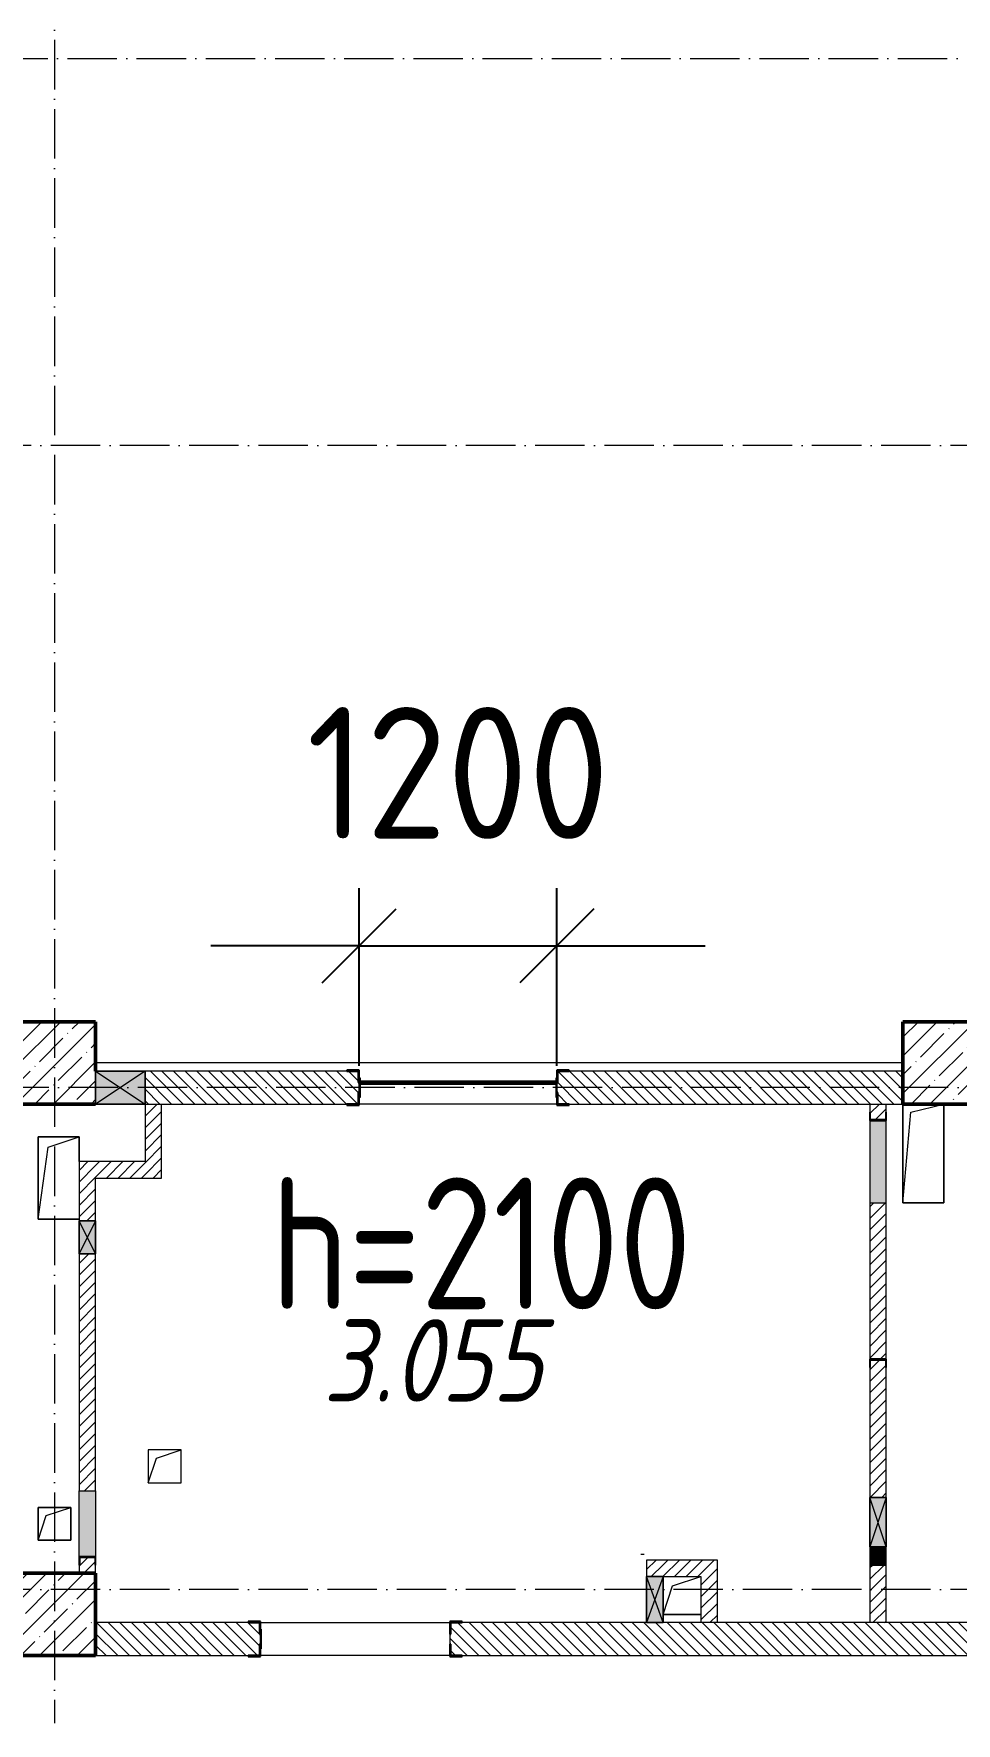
# Model space of a CAD drawing. Header units: millimetres. Extents: x 2294 to 908349, y -83289 to 219220.
# Drawn here: x 243209 to 248809, y 14595 to 24856 of the extents above; entities that cross this region are included whole.
import ezdxf

# ---------------------------------------------------------------- set-up
doc = ezdxf.new("R2010")
doc.units = ezdxf.units.MM
doc.linetypes.add('50_200_ШТРИХ_1Т_ш5_п1_п1_', pattern=[700, 500, -100, 0, -100])
for name, color, linetype, lineweight in [('A-DETL-GENF-OTLN', 7, 'Continuous', 9), ('A-FLOR-____-OTLN', 7, 'Continuous', 9), ('A-GENM-____-MCUT', 7, 'Continuous', 25), ('A-GENM-____-OTLN', 7, 'Continuous', 9), ('A-GENM-____-OTLN-1', 7, 'Continuous', 25), ('A-GLAZ-____-OTLN', 7, 'Continuous', 9), ('A-WALL-____-MCUT-3', 7, 'Continuous', 9), ('A-WALL-____-PATT-1', 7, 'Continuous', 9), ('A-WALL-FNSH-MCUT-1', 7, 'Continuous', 9), ('I-WALL-____-OTLN', 7, 'Continuous', 9), ('S-COLS-____-MCUT', 7, 'Continuous', 50), ('S-COLS-____-OTLN', 7, 'Continuous', 9), ('S-GRID-____-OTLN-1', 7, '50_200_ШТРИХ_1Т_ш5_п1_п1_', 9), ('Марки помещений', 7, 'Continuous', 9)]:
    doc.layers.add(name, color=color, linetype=linetype, lineweight=lineweight)
doc.styles.add('ISOCPEUR_I_2', font='isocpeui.ttf', dxfattribs={"width": 0.85, "height": 2.3})
doc.styles.get("Standard").update_dxf_attribs({"font": 'arial.ttf'})
doc.styles.add('СПДС', font='isocpeur.ttf', dxfattribs={"width": 0.9})
doc.dimstyles.new('Размера А3', dxfattribs={"dimtxt": 800, "dimasz": 450, "dimexe": 350, "dimexo": 100, "dimgap": 200, "dimtad": 1, "dimdec": 0, "dimrnd": 10, "dimzin": 0, "dimdsep": 46, "dimtxsty": 'СПДС', "dimblk": 'ARROWHEAD_6', "dimcen": 1, "dimclrd": 5, "dimclre": 5, "dimclrt": 5, "dimazin": 0, "dimtfac": 1, "dimtdec": 0, "dimtmove": 2, "dimatfit": 3, "dimfxl": 1, "dimtolj": 1, "dimtzin": 0, "dimarcsym": 0})
pattern_1 = [(45, (165583.507, 6025.276), (-35.35534, 35.35534), [])]
pattern_2 = [(135, (165583.507, 6025.276), (-35.35534, -35.35534), [])]

# ---------------------------------------------------------------- blocks, each defined once
blk = doc.blocks.new('3osi')
at = {"layer": 'S-GRID-____-OTLN-1', "color": 251, "ltscale": 0.6, "true_color": 0x636466}
for p, q in [((243333.5, 55906.2), (243333.5, 14595.2)), ((232910.3, 24706.3), (255902.3, 24706.3)), ((269657.9, 22356.3), (232910.3, 22356.3)), ((255902.3, 18456.3), (232910.3, 18456.3)), ((269657.9, 15406.3), (161153.7, 15406.3))]:
    blk.add_line(p, q, dxfattribs=at)
blk = doc.blocks.new('BSC_Колонна _Прямоугольная - 500х500-V23-АР1_План отверстий 3 этажа в осях 1-64_А-ГГ')
at = {"layer": 'S-COLS-____-OTLN'}
h = blk.add_hatch(dxfattribs=at)
h.set_pattern_fill('FP_60', color=256, style=0, pattern_type=2)
h.set_pattern_definition([(45, (-77750, -12581.04), (-114.04925, 114.04925), []), (45, (-77635.95, -12581.04), (-114.04925, 114.04925), [201.613, -40.323, 3.353, -36.97])])
h.paths.add_polyline_path([(-250, -250), (250, -250), (250, 250), (-250, 250)], flags=0)
at = {"layer": 'S-COLS-____-MCUT'}
for p, q in [((250, 250), (-250, 250)), ((-250, 250), (-250, -250)), ((250, -50), (250, 250)), ((-250, -250), (250, -250))]:
    blk.add_line(p, q, dxfattribs=at)
blk = doc.blocks.new('BSC_Колонна _Прямоугольная - 500х500-V24-АР1_План отверстий 3 этажа в осях 1-64_А-ГГ')
at = {"layer": 'S-COLS-____-OTLN'}
h = blk.add_hatch(dxfattribs=at)
h.set_pattern_fill('FP_61', color=256, style=0, pattern_type=2)
h.set_pattern_definition([(45, (-83150, -12581.04), (-114.04925, 114.04925), []), (45, (-83035.95, -12581.04), (-114.04925, 114.04925), [201.613, -40.323, 3.353, -36.97])])
h.paths.add_polyline_path([(-250, -250), (250, -250), (250, 250), (-250, 250)], flags=0)
at = {"layer": 'S-COLS-____-MCUT'}
for p, q in [((250, 250), (-250, 250)), ((-250, 250), (-250, -250)), ((250, -250), (250, 250)), ((-250, -250), (250, -250))]:
    blk.add_line(p, q, dxfattribs=at)
blk = doc.blocks.new('BSC_Колонна _Прямоугольная - 500х500-V158-АР1_План отверстий 3 этажа в осях 1-64_А-ГГ')
at = {"layer": 'S-COLS-____-OTLN'}
h = blk.add_hatch(dxfattribs=at)
h.set_pattern_fill('FP_182', color=256, style=0, pattern_type=2)
h.set_pattern_definition([(45, (-77750, -9231.04), (-114.04925, 114.04925), []), (45, (-77635.95, -9231.04), (-114.04925, 114.04925), [201.613, -40.323, 3.353, -36.97])])
h.paths.add_polyline_path([(-250, -250), (250, -250), (250, 250), (-250, 250)], flags=0)
at = {"layer": 'S-COLS-____-MCUT'}
for p, q in [((250, 250), (-250, 250)), ((-250, 250), (-250, -250)), ((250, -250), (250, 250)), ((-250, -250), (250, -250))]:
    blk.add_line(p, q, dxfattribs=at)
blk = doc.blocks.new('154_Стойка_СКБ_Уголок - СМ-2180_200-28268025-АР1_План отверстий 3 этажа в осях 1-64_А-ГГ')
at = {"layer": 'A-GENM-____-MCUT'}
for p, q in [((125, 156), (125, 81)), ((200, 156), (125, 156)), ((131, 81), (131, 150)), ((131, 150), (200, 150)), ((200, 150), (200, 156)), ((125, 81), (131, 81)), ((131, 19), (125, 19)), ((125, 19), (125, -56)), ((131, -50), (131, 19)), ((125, -56), (200, -56)), ((200, -50), (131, -50)), ((200, -56), (200, -50))]:
    blk.add_line(p, q, dxfattribs=at)
blk = doc.blocks.new('Стойка_Влож_Полоса боковая - Полоса-V165-АР1_План отверстий 3 этажа в осях 1-64_А-ГГ')
at = {"layer": 'A-GENM-____-OTLN'}
for p, q in [((-5, 60), (0, 60)), ((-5, -60), (-5, 60)), ((0, -60), (-5, -60))]:
    blk.add_line(p, q, dxfattribs=at)
blk = doc.blocks.new('154_Фахверк_СКБ_Швеллер - Тип_100_3960-28331862-АР1_План отверстий 3 этажа в осях 1-64_А-ГГ')
at = {"layer": 'A-GENM-____-MCUT'}
for p, q in [((175, 50), (125, 50)), ((125, 50), (125, -50)), ((128, 47), (175, 47)), ((128, -47), (128, 47)), ((175, 47), (175, 50)), ((125, -50), (175, -50)), ((175, -47), (128, -47)), ((175, -50), (175, -47))]:
    blk.add_line(p, q, dxfattribs=at)
blk = doc.blocks.new('154_Стойка_СКБ_Уголок - СМ-2480_200-28346303-АР1_План отверстий 3 этажа в осях 1-64_А-ГГ')
at = {"layer": 'A-GENM-____-MCUT'}
for p, q in [((125, 156), (125, 81)), ((200, 156), (125, 156)), ((131, 81), (131, 150)), ((131, 150), (200, 150)), ((200, 150), (200, 156)), ((125, 81), (131, 81)), ((131, 19), (125, 19)), ((125, 19), (125, -56)), ((131, -50), (131, 19)), ((125, -56), (200, -56)), ((200, -50), (131, -50)), ((200, -56), (200, -50))]:
    blk.add_line(p, q, dxfattribs=at)
blk = doc.blocks.new('Стойка_Влож_Полоса боковая - Полоса-28213942-АР1_План отверстий 3 этажа в осях 1-64_А-ГГ')
at = {"layer": 'A-GENM-____-OTLN'}
for p, q in [((-5, 60), (0, 60)), ((-5, -60), (-5, 60)), ((0, 31), (0, -31)), ((0, -60), (-5, -60))]:
    blk.add_line(p, q, dxfattribs=at)
blk = doc.blocks.new('AR_Отверстие Ниша - Лючок-32404601-АР1_План отверстий 3 этажа в осях 1-64_А-ГГ')
at = {"layer": 'A-GLAZ-____-OTLN'}
blk.add_hatch(color=256, dxfattribs=at).paths.add_polyline_path([(150, 50), (40, 50), (40, -50), (150, -50)], flags=0)
for p, q in [((150, 50), (40, 50)), ((150, -50), (150, 50)), ((40, -50), (150, -50))]:
    blk.add_line(p, q, dxfattribs=at)
blk = doc.blocks.new('AR_Отверстие Ниша - Лючок-32403866-АР1_План отверстий 3 этажа в осях 1-64_А-ГГ')
at = {"layer": 'A-GLAZ-____-OTLN'}
blk.add_hatch(color=256, dxfattribs=at).paths.add_polyline_path([(200, -50), (200, 50), (-200, 50), (-200, -50)], flags=0)
for p, q in [((-200, 50), (200, 50)), ((-200, -50), (-200, 50)), ((200, -50), (-200, -50))]:
    blk.add_line(p, q, dxfattribs=at)
blk = doc.blocks.new('AR_Отверстие Ниша - Лючок-32404625-АР1_План отверстий 3 этажа в осях 1-64_А-ГГ')
at = {"layer": 'A-GLAZ-____-OTLN'}
blk.add_hatch(color=256, dxfattribs=at).paths.add_polyline_path([(250, -50), (250, 50), (-250, 50), (-250, -50)], flags=0)
for p, q in [((250, 50), (-250, 50)), ((250, -50), (250, 50)), ((-250, -50), (250, -50))]:
    blk.add_line(p, q, dxfattribs=at)
blk = doc.blocks.new('154_Фахверк_СКБ_Швеллер - Тип_100_3960_зеркало-29769493-АР1_План отверстий 3 этажа в осях 1-64_А-ГГ')
at = {"layer": 'A-GENM-____-MCUT'}
for p, q in [((175, 50), (125, 50)), ((125, 50), (125, -50)), ((128, 47), (175, 47)), ((128, -47), (128, 47)), ((175, 47), (175, 50)), ((125, -50), (175, -50)), ((175, -47), (128, -47)), ((175, -50), (175, -47))]:
    blk.add_line(p, q, dxfattribs=at)
blk = doc.blocks.new('AR_Отверстие прямоугольное _в стене_ - AR_Отверстие прямоугольное _в стене__ВК-32404281-АР1_План отверстий 3 этажа в осях 1-64_А-ГГ')
at = {"layer": 'A-GLAZ-____-OTLN'}
blk.add_hatch(color=256, dxfattribs=at).paths.add_polyline_path([(150, -100), (150, 100), (-150, 100), (-150, -100)], flags=0)
at = {"layer": 'A-DETL-GENF-OTLN'}
for p, q in [((-150, -100), (-150, 100)), ((-150, 100), (150, 100)), ((150, 100), (-150, -100)), ((-150, 100), (150, -100)), ((150, 100), (-150, 100)), ((-150, 100), (-150, -100)), ((150, 100), (150, -100)), ((150, -100), (150, 100)), ((150, -100), (-150, -100)), ((-150, -100), (150, -100))]:
    blk.add_line(p, q, dxfattribs=at)
blk = doc.blocks.new('AR_Отверстие прямоугольное _в плите_ - AR_Отверстие прямоугольное _в плите_-30458127-АР1_План отверстий 3 этажа в осях 1-64_А-ГГ')
at = {"layer": 'A-GENM-____-OTLN'}
for p, q in [((100, 100), (-100, 100)), ((-100, 100), (-100, -100)), ((-100, -100), (-50, 50)), ((-50, 50), (100, 100)), ((100, -100), (100, 100)), ((-100, -100), (100, -100))]:
    blk.add_line(p, q, dxfattribs=at)
blk = doc.blocks.new('AR_Отверстие прямоугольное _в плите_ - AR_Отверстие прямоугольное _в плите_-30459229-АР1_План отверстий 3 этажа в осях 1-64_А-ГГ')
at = {"layer": 'A-GENM-____-OTLN'}
for p, q in [((125, 250), (-125, 250)), ((-125, 250), (-125, -250)), ((-63, 188), (125, 250)), ((125, 100), (125, 250)), ((-125, -250), (-63, 188)), ((-125, -250), (125, -250))]:
    blk.add_line(p, q, dxfattribs=at)
blk = doc.blocks.new('AR_Отверстие прямоугольное _в плите_ - AR_Отверстие прямоугольное _в плите_-30459234-АР1_План отверстий 3 этажа в осях 1-64_А-ГГ')
at = {"layer": 'A-GENM-____-OTLN'}
for p, q in [((-125, 300), (-125, -300)), ((-125, -300), (-75, 250)), ((-75, 250), (125, 300)), ((125, -300), (125, 300)), ((-125, -300), (125, -300))]:
    blk.add_line(p, q, dxfattribs=at)
blk = doc.blocks.new('AR_Отверстие прямоугольное _в плите_ - AR_Отверстие прямоугольное _в плите_-30459207-АР1_План отверстий 3 этажа в осях 1-64_А-ГГ')
at = {"layer": 'A-GENM-____-OTLN'}
for p, q in [((100, 100), (-100, 100)), ((-100, 100), (-100, -100)), ((-100, -100), (-50, 50)), ((-50, 50), (100, 100)), ((100, -100), (100, 100)), ((-100, -100), (100, -100))]:
    blk.add_line(p, q, dxfattribs=at)
blk = doc.blocks.new('AR_Отверстие прямоугольное _в плите_ - AR_Отверстие прямоугольное _в плите_-30552839-АР1_План отверстий 3 этажа в осях 1-64_А-ГГ')
at = {"layer": 'A-GENM-____-OTLN'}
for p, q in [((-58, 58), (115, 115)), ((-115, -115), (-58, 58)), ((-115, -115), (115, -115))]:
    blk.add_line(p, q, dxfattribs=at)
blk = doc.blocks.new('AR_Отверстие прямоугольное _в стене__БезПР - AR_Отверстие прямоугольное _в стене__БезПР-36899009-АР1_План отверстий 3 этажа в осях 1-64_А-ГГ')
at = {"layer": 'A-GLAZ-____-OTLN'}
blk.add_hatch(color=256, dxfattribs=at).paths.add_polyline_path([(150, 50), (-150, 50), (-150, -50), (150, -50)], flags=0)
at = {"layer": 'A-DETL-GENF-OTLN'}
for p, q in [((-150, -50), (-150, 50)), ((-150, 50), (150, 50)), ((150, 50), (-150, -50)), ((-150, 50), (150, -50)), ((150, 50), (-150, 50)), ((-150, 50), (-150, -50)), ((150, 50), (150, -50)), ((150, -50), (150, 50)), ((150, -50), (-150, -50)), ((-150, -50), (150, -50))]:
    blk.add_line(p, q, dxfattribs=at)
at = {"layer": 'A-GLAZ-____-OTLN'}
blk.add_line((150, 50), (-150, 50), dxfattribs=at)
blk = doc.blocks.new('AR_Отверстие прямоугольное _в стене__БезПР - AR_Отверстие прямоугольное _в стене__БезПР-36899121-АР1_План отверстий 3 этажа в осях 1-64_А-ГГ')
at = {"layer": 'A-GLAZ-____-OTLN'}
blk.add_hatch(color=256, dxfattribs=at).paths.add_polyline_path([(140, 50), (-140, 50), (-140, -50), (140, -50)], flags=0)
at = {"layer": 'A-DETL-GENF-OTLN'}
for p, q in [((-140, -50), (-140, 50)), ((-140, 50), (140, 50)), ((140, 50), (-140, -50)), ((-140, 50), (140, -50)), ((140, 50), (-140, 50)), ((-140, 50), (-140, -50)), ((140, 50), (140, -50)), ((140, -50), (140, 50)), ((140, -50), (-140, -50)), ((-140, -50), (140, -50))]:
    blk.add_line(p, q, dxfattribs=at)
blk = doc.blocks.new('AR_Отверстие прямоугольное _в стене__БезПР - AR_Отверстие прямоугольное _в стене__БезПР-36427953-АР1_План отверстий 3 этажа в осях 1-64_А-ГГ')
at = {"layer": 'A-GLAZ-____-OTLN'}
blk.add_hatch(color=256, dxfattribs=at).paths.add_polyline_path([(100, 50), (-100, 50), (-100, -50), (100, -50)], flags=0)
at = {"layer": 'A-DETL-GENF-OTLN'}
for p, q in [((-100, -50), (-100, 50)), ((-100, 50), (100, 50)), ((100, 50), (-100, -50)), ((-100, 50), (100, -50)), ((100, 50), (-100, 50)), ((-100, 50), (-100, -50)), ((100, 50), (100, -50)), ((100, -50), (100, 50)), ((100, -50), (-100, -50)), ((-100, -50), (100, -50))]:
    blk.add_line(p, q, dxfattribs=at)
blk = doc.blocks.new('3floor')
at = {"layer": 'A-WALL-____-PATT-1'}
h = blk.add_hatch(dxfattribs=at)
h.set_pattern_fill('FP_6', color=256, style=0, pattern_type=2)
h.set_pattern_definition(pattern_2)
h.paths.add_polyline_path([(246390, 18356), (248484, 18356), (248484, 18556), (246390, 18556), (246390, 18487), (246384, 18487), (246384, 18425), (246390, 18425), (246390, 18357)], flags=0)
h.paths.add_polyline_path([(245106, 18356), (245178, 18356), (245178, 18425), (245184, 18425), (245184, 18487), (245178, 18487), (245178, 18556), (243884, 18556), (243884, 18356)], flags=0)
h = blk.add_hatch(dxfattribs=at)
h.set_pattern_fill('FP_5', color=256, style=0, pattern_type=2)
h.set_pattern_definition(pattern_1)
h.paths.add_polyline_path([(243984, 17906), (243984, 18356), (243884, 18356), (243884, 17906)], flags=0)
h = blk.add_hatch(dxfattribs=at)
h.set_pattern_fill('FP_5', color=256, style=0, pattern_type=2)
h.set_pattern_definition(pattern_1)
h.paths.add_polyline_path([(248284, 15206), (248384, 15206), (248384, 15556), (248284, 15556), (248284, 15360)], flags=0)
h.paths.add_polyline_path([(248384, 15966), (248384, 16756), (248381, 16756), (248381, 16803), (248287, 16803), (248287, 16756), (248284, 16756), (248284, 15966), (248381, 15966)], flags=0)
h.paths.add_polyline_path([(248384, 16806), (248384, 17756), (248284, 17756), (248284, 16806), (248381, 16806)], flags=0)
h.paths.add_polyline_path([(248381, 18259), (248381, 18306), (248384, 18306), (248384, 18356), (248284, 18356), (248284, 18306), (248287, 18306), (248287, 18259)], flags=0)
h = blk.add_hatch(dxfattribs=at)
h.set_pattern_fill('FP_5', color=256, style=0, pattern_type=2)
h.set_pattern_definition(pattern_1)
h.paths.add_polyline_path([(243484, 15506), (243584, 15506), (243584, 15556), (243581, 15556), (243581, 15603), (243487, 15603), (243486, 15556), (243484, 15556)], flags=0)
h.paths.add_polyline_path([(243504, 16006), (243584, 16006), (243584, 17446), (243484, 17446), (243484, 16006)], flags=0)
h.paths.add_polyline_path([(243573, 17646), (243584, 17646), (243584, 18006), (243484, 18006), (243484, 17646)], flags=0)
h = blk.add_hatch(dxfattribs=at)
h.set_pattern_fill('FP_5', color=256, style=0, pattern_type=2)
h.set_pattern_definition(pattern_1)
h.paths.add_polyline_path([(243584, 17906), (243884, 17906), (243884, 18006), (243584, 18006)], flags=0)
h = blk.add_hatch(dxfattribs=at)
h.set_pattern_fill('FP_5', color=256, style=0, pattern_type=2)
h.set_pattern_definition(pattern_1)
h.paths.add_polyline_path([(247029, 15486), (247029, 15586), (246929, 15586), (246929, 15486)], flags=0)
h = blk.add_hatch(dxfattribs=at)
h.set_pattern_fill('FP_5', color=256, style=0, pattern_type=2)
h.set_pattern_definition(pattern_1)
h.paths.add_polyline_path([(247259, 15486), (247259, 15586), (247029, 15586), (247029, 15486)], flags=0)
h = blk.add_hatch(dxfattribs=at)
h.set_pattern_fill('FP_5', color=256, style=0, pattern_type=2)
h.set_pattern_definition(pattern_1)
h.paths.add_polyline_path([(247259, 15206), (247359, 15206), (247359, 15586), (247259, 15586), (247259, 15360)], flags=0)
h = blk.add_hatch(dxfattribs=at)
h.set_pattern_fill('FP_6', color=256, style=0, pattern_type=2)
h.set_pattern_definition(pattern_2)
h.paths.add_polyline_path([(254634, 15006), (254634, 15206), (252310, 15206), (252310, 15137), (252304, 15137), (252304, 15075), (252310, 15075), (252310, 15006), (253943, 15006)], flags=0)
h.paths.add_polyline_path([(250408, 15006), (251148, 15006), (251148, 15075), (251154, 15075), (251154, 15137), (251148, 15137), (251148, 15206), (245740, 15206), (245740, 15137), (245734, 15137), (245734, 15075), (245740, 15075), (245740, 15006), (248641, 15006)], flags=0)
h.paths.add_polyline_path([(244509, 15006), (244578, 15006), (244578, 15075), (244584, 15075), (244584, 15137), (244578, 15137), (244578, 15206), (243584, 15206), (243584, 15006)], flags=0)
at = {"layer": 'A-FLOR-____-OTLN'}
for p, q in [((248484, 18606), (243584, 18606)), ((248484, 17756), (248484, 18356)), ((248734, 18356), (248734, 17756)), ((243234, 18156), (243484, 18156)), ((243234, 17656), (243234, 18156)), ((243484, 18156), (243484, 18006)), ((248734, 17756), (248484, 17756)), ((243484, 17656), (243234, 17656)), ((243234, 15906), (243434, 15906)), ((243234, 15706), (243234, 15906)), ((243434, 15906), (243434, 15706)), ((243434, 15706), (243234, 15706)), ((247259, 15256), (247029, 15256))]:
    blk.add_line(p, q, dxfattribs=at)
at = {"layer": 'A-WALL-____-MCUT-3'}
for p, q in [((245109, 18556), (243884, 18556)), ((248484, 18556), (246459, 18556)), ((243884, 18356), (245109, 18356)), ((246459, 18356), (248484, 18356)), ((244509, 15206), (243584, 15206)), ((246929, 15206), (245809, 15206)), ((251079, 15206), (247029, 15206)), ((244584, 15075), (244584, 15137)), ((245734, 15137), (245734, 15075)), ((243584, 15006), (244509, 15006)), ((245809, 15006), (251079, 15006))]:
    blk.add_line(p, q, dxfattribs=at)
at = {"layer": 'A-WALL-FNSH-MCUT-1'}
for p, q in [((243884, 18356), (243884, 18356)), ((243884, 18356), (243884, 18006)), ((243984, 17906), (243984, 18356)), ((248284, 18356), (248284, 18306)), ((248384, 18306), (248384, 18356)), ((243484, 18006), (243484, 17646)), ((243884, 18006), (243484, 18006)), ((243584, 17646), (243584, 17906)), ((243584, 17906), (243984, 17906)), ((248284, 17756), (248284, 16806)), ((248384, 16806), (248384, 17756)), ((243484, 17446), (243484, 16006)), ((243584, 16006), (243584, 17446)), ((248284, 16756), (248284, 15966)), ((248384, 15966), (248384, 16756)), ((246894, 15621), (246914, 15621)), ((243484, 15556), (243484, 15506)), ((243584, 15506), (243584, 15556)), ((246929, 15586), (246929, 15486)), ((247359, 15586), (246929, 15586)), ((247359, 15206), (247359, 15586)), ((248284, 15556), (248284, 15206)), ((248384, 15206), (248384, 15556)), ((247029, 15486), (247259, 15486)), ((247259, 15486), (247259, 15206))]:
    blk.add_line(p, q, dxfattribs=at)
at = {"layer": 'I-WALL-____-OTLN'}
for p, q in [((246384, 18356), (245184, 18356)), ((244584, 15206), (245734, 15206)), ((245734, 15006), (244584, 15006))]:
    blk.add_line(p, q, dxfattribs=at)
at = {"layer": 'A-GENM-____-OTLN', "rotation": 180}
for name, p in [('Стойка_Влож_Полоса боковая - Полоса-28213942-АР1_План отверстий 3 этажа в осях 1-64_А-ГГ', (245184, 18456)), ('Стойка_Влож_Полоса боковая - Полоса-V165-АР1_План отверстий 3 этажа в осях 1-64_А-ГГ', (244584, 15106))]:
    blk.add_blockref(name, p, dxfattribs=at)
at = {"layer": 'A-GENM-____-OTLN'}
for name, p in [('Стойка_Влож_Полоса боковая - Полоса-28213942-АР1_План отверстий 3 этажа в осях 1-64_А-ГГ', (246384, 18456)), ('AR_Отверстие прямоугольное _в плите_ - AR_Отверстие прямоугольное _в плите_-30459234-АР1_План отверстий 3 этажа в осях 1-64_А-ГГ', (248609, 18056)), ('AR_Отверстие прямоугольное _в плите_ - AR_Отверстие прямоугольное _в плите_-30459229-АР1_План отверстий 3 этажа в осях 1-64_А-ГГ', (243359, 17906)), ('AR_Отверстие прямоугольное _в плите_ - AR_Отверстие прямоугольное _в плите_-30459207-АР1_План отверстий 3 этажа в осях 1-64_А-ГГ', (244003, 16156)), ('AR_Отверстие прямоугольное _в плите_ - AR_Отверстие прямоугольное _в плите_-30458127-АР1_План отверстий 3 этажа в осях 1-64_А-ГГ', (243334, 15806)), ('AR_Отверстие прямоугольное _в плите_ - AR_Отверстие прямоугольное _в плите_-30552839-АР1_План отверстий 3 этажа в осях 1-64_А-ГГ', (247144, 15371))]:
    blk.add_blockref(name, p, dxfattribs=at)
at = {"layer": 'A-GENM-____-OTLN-1'}
for name, p, rotation in [('154_Стойка_СКБ_Уголок - СМ-2480_200-28346303-АР1_План отверстий 3 этажа в осях 1-64_А-ГГ', (245309, 18506), 180), ('154_Фахверк_СКБ_Швеллер - Тип_100_3960_зеркало-29769493-АР1_План отверстий 3 этажа в осях 1-64_А-ГГ', (248334, 18131), 90), ('154_Фахверк_СКБ_Швеллер - Тип_100_3960-28331862-АР1_План отверстий 3 этажа в осях 1-64_А-ГГ', (248334, 16931), 270), ('154_Фахверк_СКБ_Швеллер - Тип_100_3960_зеркало-29769493-АР1_План отверстий 3 этажа в осях 1-64_А-ГГ', (243534, 15731), 269.9999999999998), ('154_Стойка_СКБ_Уголок - СМ-2180_200-28268025-АР1_План отверстий 3 этажа в осях 1-64_А-ГГ', (244709, 15156), 180)]:
    blk.add_blockref(name, p, dxfattribs=dict(at, rotation=rotation))
for name, p in [('154_Стойка_СКБ_Уголок - СМ-2480_200-28346303-АР1_План отверстий 3 этажа в осях 1-64_А-ГГ', (246259, 18406)), ('154_Стойка_СКБ_Уголок - СМ-2180_200-28268025-АР1_План отверстий 3 этажа в осях 1-64_А-ГГ', (245609, 15056))]:
    blk.add_blockref(name, p, dxfattribs=at)
at = {"layer": 'A-GLAZ-____-OTLN'}
blk.add_blockref('AR_Отверстие прямоугольное _в стене_ - AR_Отверстие прямоугольное _в стене__ВК-32404281-АР1_План отверстий 3 этажа в осях 1-64_А-ГГ', (243734, 18456), dxfattribs=at)
for name, p, rotation in [('AR_Отверстие Ниша - Лючок-32404625-АР1_План отверстий 3 этажа в осях 1-64_А-ГГ', (248334, 18006), 270), ('AR_Отверстие прямоугольное _в стене__БезПР - AR_Отверстие прямоугольное _в стене__БезПР-36427953-АР1_План отверстий 3 этажа в осях 1-64_А-ГГ', (243534, 17546), 269.9999999999998), ('AR_Отверстие Ниша - Лючок-32403866-АР1_План отверстий 3 этажа в осях 1-64_А-ГГ', (243534, 15806), 269.9999999999998), ('AR_Отверстие прямоугольное _в стене__БезПР - AR_Отверстие прямоугольное _в стене__БезПР-36899009-АР1_План отверстий 3 этажа в осях 1-64_А-ГГ', (248334, 15816), 270), ('AR_Отверстие Ниша - Лючок-32404601-АР1_План отверстий 3 этажа в осях 1-64_А-ГГ', (248334, 15706), 270), ('AR_Отверстие прямоугольное _в стене__БезПР - AR_Отверстие прямоугольное _в стене__БезПР-36899121-АР1_План отверстий 3 этажа в осях 1-64_А-ГГ', (246979, 15346), 270)]:
    blk.add_blockref(name, p, dxfattribs=dict(at, rotation=rotation))
at = {"layer": 'S-COLS-____-OTLN'}
for name, p in [('BSC_Колонна _Прямоугольная - 500х500-V23-АР1_План отверстий 3 этажа в осях 1-64_А-ГГ', (243334, 18606)), ('BSC_Колонна _Прямоугольная - 500х500-V24-АР1_План отверстий 3 этажа в осях 1-64_А-ГГ', (248734, 18606)), ('BSC_Колонна _Прямоугольная - 500х500-V158-АР1_План отверстий 3 этажа в осях 1-64_А-ГГ', (243334, 15256))]:
    blk.add_blockref(name, p, dxfattribs=at)
at = {"layer": 'Марки помещений', "insert": (244964, 17049), "char_height": 500, "width": 785.65, "attachment_point": 1, "style": 'ISOCPEUR_I_2'}
blk.add_mtext('3.055', dxfattribs=at)
blk = doc.blocks.new('ARROWHEAD_6')
at = {"color": 0, "linetype": 'Continuous'}
for p, q in [((-0.5, -0.5), (0.5, 0.5)), ((0, 0), (-1, 0))]:
    blk.add_line(p, q, dxfattribs=at)
blk = doc.blocks.new('*D2466')
at = {"color": 5, "lineweight": -2, "transparency": 16777216}
for p, q in [((245184, 18587), (245184, 19667)), ((246384, 18587), (246384, 19667)), ((244734, 19317), (244284, 19317)), ((245184, 19317), (246384, 19317)), ((246834, 19317), (247284, 19317))]:
    blk.add_line(p, q, dxfattribs=at)
at = {"layer": 'Defpoints', "color": 0, "transparency": 16777216}
for p in [(246384, 19317), (245184, 18487), (246384, 18487)]:
    blk.add_point(p, dxfattribs=at)
at = {"color": 5, "lineweight": -2, "transparency": 16777216, "xscale": 450, "yscale": 450, "zscale": 450}
blk.add_blockref('ARROWHEAD_6', (245184, 19317), dxfattribs=at)
at = {"color": 5, "lineweight": -2, "transparency": 16777216, "xscale": 450, "yscale": 450, "zscale": 450, "rotation": 180}
blk.add_blockref('ARROWHEAD_6', (246384, 19317), dxfattribs=at)
at = {"color": 5, "transparency": 16777216, "insert": (245784, 20367), "char_height": 800, "attachment_point": 5, "style": 'СПДС'}
blk.add_mtext('\\A1;1200', dxfattribs=at)

msp = doc.modelspace()

# ---------------------------------------------------------------- linework, layer by layer
at = {"color": 1, "lineweight": 60}
msp.add_lwpolyline([(245183.5, 18487.3), (246383.5, 18487.3)], dxfattribs=at)

# ---------------------------------------------------------------- block references
for name in ['3osi', '3floor']:
    msp.add_blockref(name, (0, 0))

# ---------------------------------------------------------------- texts
at = {"color": 5, "insert": (244643.8, 17909.8), "char_height": 800, "attachment_point": 1}
msp.add_mtext_dynamic_manual_height_columns('{\\fГОСТ тип А|b0|i0|c0|p34;h=\\fГОСТ тип А|b0|i0|c204|p34;21\\fГОСТ тип А|b0|i0|c0|p34;00}', width=4795.892, gutter_width=1772.3, heights=[982.9], dxfattribs=at)

# ---------------------------------------------------------------- dimensions: what is measured, and where the dimension line sits
at = {"color": 0}
dim = msp.add_linear_dim(base=(246383.5, 19317), p1=(245183.5, 18487.3), p2=(246383.5, 18487.3), dimstyle='Размера А3', dxfattribs=at)
dim.commit()
dim.dimension.update_dxf_attribs({"geometry": '*D2466', "text_midpoint": (245783.5, 20367)})

doc.saveas('drawing.dxf')
